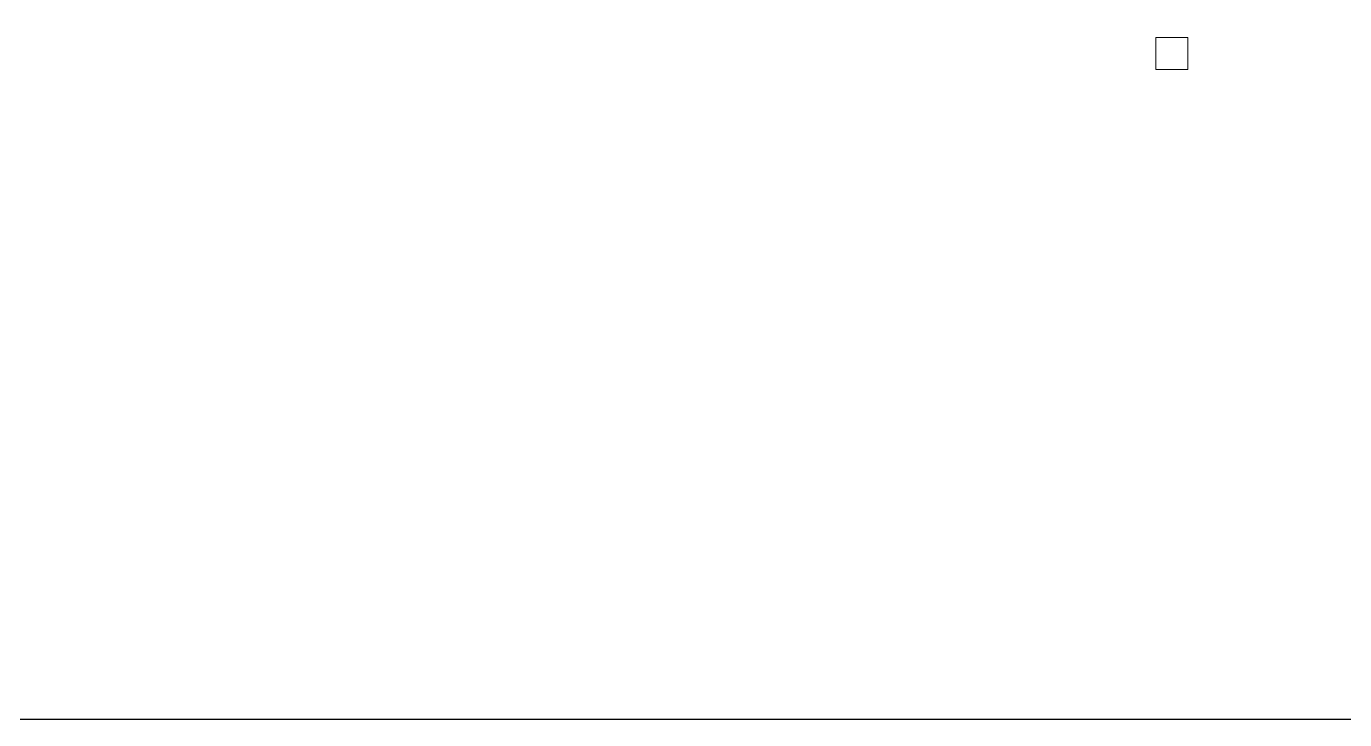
# Model space of a CAD drawing. Header units: metres. Extents: x -44 to 358, y -246 to 48.
# Drawn here: x 129.86 to 146.34, y 0 to 8.66 of the extents above; entities that cross this region are included whole.
import ezdxf

# ---------------------------------------------------------------- set-up
doc = ezdxf.new("R2010")
doc.units = ezdxf.units.M
doc.header["$LTSCALE"] = 0.3
doc.header["$PDMODE"] = 3
doc.layers.add('BP', color=3, linetype='Continuous')
doc.layers.add('DIMTEXTO', color=4, linetype='Continuous')
doc.layers.add('MUROS', color=7, linetype='Continuous', lineweight=15)
doc.styles.add('SMPLEX', font='simplex.shx')
doc.dimstyles.new('DIM-50', dxfattribs={"dimscale": 0.5, "dimtxt": 0.2, "dimasz": 0.2, "dimexe": 0.2, "dimexo": 0.2, "dimgap": 0.1, "dimtad": 0, "dimtih": 1, "dimtoh": 1, "dimzin": 0, "dimdsep": 46, "dimtxsty": 'SMPLEX', "dimblk1": 'OBLIQUE', "dimblk2": 'OBLIQUE', "dimsah": 1, "dimcen": 0.2, "dimclrd": 4, "dimclre": 4, "dimclrt": 4, "dimadec": 0, "dimazin": 0, "dimtfac": 1, "dimtmove": 0, "dimatfit": 3, "dimldrblk": 'OPEN30', "dimfxl": 0.3, "dimfxlon": 1, "dimtfill": 1, "dimtolj": 1, "dimtzin": 0, "dimarcsym": 0})

# ---------------------------------------------------------------- blocks, each defined once
blk = doc.blocks.new('_OBLIQUE')
at = {"color": 0, "linetype": 'ByBlock'}
blk.add_line((-0.5, -0.5), (0.5, 0.5), dxfattribs=at)
blk = doc.blocks.new('*D1200')
at = {"layer": 'DEFPOINTS', "color": 0, "ltscale": 0.2, "transparency": 16777216}
for p in [(140.968, 0), (135.593, -29.495), (140.968, -30.912)]:
    blk.add_point(p, dxfattribs=at)
at = {"layer": 'DIMTEXTO', "color": 4, "lineweight": -2, "ltscale": 0.2, "transparency": 16777216}
for p, q in [((135.593, -30.762), (135.593, -31.012)), ((140.968, -30.762), (140.968, -31.012)), ((135.593, -30.912), (138.078, -30.912)), ((140.968, -30.912), (138.483, -30.912))]:
    blk.add_line(p, q, dxfattribs=at)
at = {"layer": 'DIMTEXTO', "color": 4, "lineweight": -2, "ltscale": 0.2, "transparency": 16777216, "xscale": 0.1, "yscale": 0.1, "zscale": 0.1, "rotation": 180}
blk.add_blockref('_OBLIQUE', (135.593, -30.912), dxfattribs=at)
at = {"layer": 'DIMTEXTO', "color": 4, "lineweight": -2, "ltscale": 0.2, "transparency": 16777216, "xscale": 0.1, "yscale": 0.1, "zscale": 0.1}
blk.add_blockref('_OBLIQUE', (140.968, -30.912), dxfattribs=at)
at = {"layer": 'DIMTEXTO', "color": 4, "ltscale": 0.2, "transparency": 16777216, "insert": (138.281, -30.912), "char_height": 0.1, "attachment_point": 5, "style": 'SMPLEX', "bg_fill": 3, "box_fill_scale": 1.1, "bg_fill_color": 256, "bg_fill_true_color": 13158600, "bg_fill_transparency": 0}
blk.add_mtext('\\A1;5.37', dxfattribs=at)
blk = doc.blocks.new('_Open30')
at = {"color": 0, "lineweight": -2}
for p, q in [((-1, 0.27), (0, 0)), ((0, 0), (-1, -0.27)), ((0, 0), (-1, 0))]:
    blk.add_line(p, q, dxfattribs=at)

msp = doc.modelspace()

# ---------------------------------------------------------------- linework, layer by layer
at = {"layer": 'BP', "ltscale": 8}
msp.add_lwpolyline([(110, 37.6335309), (160, 37.6335309), (160, 0), (110, 0)], close=True, dxfattribs=at)
msp.add_lwpolyline([(110, 37.6335309), (160, 37.6335309), (160, 0), (110, 0)], close=True, dxfattribs=at)
at = {"layer": 'MUROS'}
msp.add_lwpolyline([(143.9842314, 8.5230059), (144.3842358, 8.522342), (144.3843188, 8.122342), (143.9843144, 8.1230058)], close=True, dxfattribs=at)

# ---------------------------------------------------------------- next in the draw order: dimensions: what is measured, and where the dimension line sits
at = {"layer": 'DIMTEXTO', "ltscale": 0.2}
dim = msp.add_linear_dim(base=(140.9680013, -30.9119927), p1=(135.5930161, -29.4945163), p2=(140.9680013, 0.0000608), dimstyle='DIM-50', dxfattribs=at)
dim.commit()
dim.dimension.update_dxf_attribs({"geometry": '*D1200', "text_midpoint": (138.2805087, -30.9119927)})

doc.saveas('drawing.dxf')
